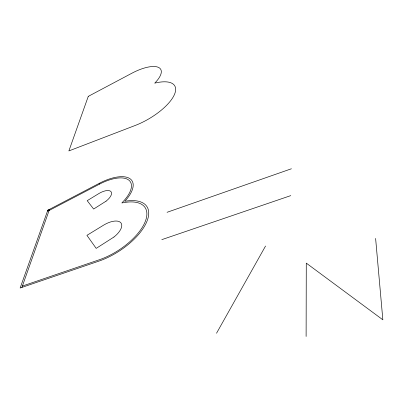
<?xml version="1.0" encoding="UTF-8"?>
<svg xmlns="http://www.w3.org/2000/svg" width="403" height="403" viewBox="0 0 403 403"><rect width="100%" height="100%" fill="white"/><g stroke="black" fill="none" stroke-linecap="round" stroke-linejoin="round"><path stroke-width="0.6" d="M306.114 336.49L306.275 263.124L382.85 319.806L375.611 238.405M21.903 287.41L49.393 209.656L47.796 210.24L20.15 288.009L98.952 261.104A47.559 22.251 -32.9 0 0 146.647 222.038A47.559 22.251 -32.9 0 0 124.789 201.293A35.378 15.677 -32.3 0 0 130.058 178.766A35.378 15.677 -32.3 0 0 99.4 183.254L47.796 210.24L47.851 211.142L99.536 184.116A33.424 14.81 -32.3 0 1 128.507 179.884A33.424 14.81 -32.3 0 1 123.499 201.183L121.862 202.956L124.023 202.578A45.484 21.278 -32.9 0 1 144.889 222.426A45.484 21.278 -32.9 0 1 99.304 259.769L22.377 286.065M216.512 333.266L265.552 246.016M167.028 212.316L291.45 168.756M161.774 239.659L290.805 195.606M99.4 183.254L99.536 184.116M88.272 96.372L68.878 150.929L135.166 125.484A39.368 15.485 -30.1 0 0 174.242 94.967A39.368 15.485 -30.1 0 0 154.727 83.149A29.595 11.103 -30 0 0 158.329 67.321A29.595 11.103 -30 0 0 131.967 73.18L88.272 96.372M113.963 237.014L96.181 248.384L86.927 235.347L104.075 224.864A16.835 7.879 -32.9 0 1 120.9 222.839A16.835 7.879 -32.9 0 1 113.963 237.014M106.044 201.173L93.652 209.046L87.199 200.669L99.254 193.324A11.768 5.199 -32.3 0 1 110.981 191.626A11.768 5.199 -32.3 0 1 106.044 201.173"/></g></svg>
